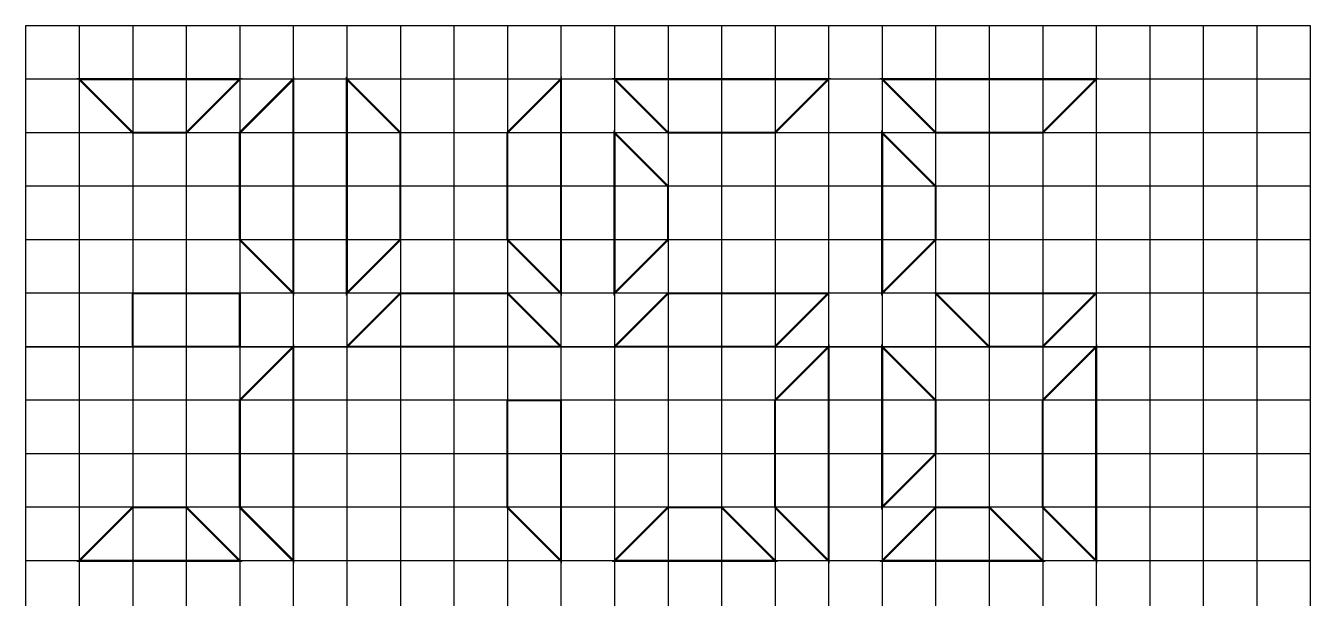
# Model space of a CAD drawing. Header units: metres. Extents: x 1550.1 to 1638.8, y 1292.3 to 1349.9.
# Drawn here: x 1550.09 to 1574.09, y 1339.22 to 1349.92 of the extents above; entities that cross this region are included whole.
import ezdxf

# ---------------------------------------------------------------- set-up
doc = ezdxf.new("R2010")
doc.units = ezdxf.units.M
doc.layers.add('DIGITOS', color=4, linetype='Continuous')
doc.layers.add('REJILLA', color=1, linetype='Continuous')

msp = doc.modelspace()

# ---------------------------------------------------------------- linework, layer by layer
at = {"layer": 'DIGITOS', "const_width": 0.04}
for points in [[(1551.095, 1348.919), (1554.095, 1348.919), (1553.095, 1347.919), (1552.095, 1347.919)], [(1555.095, 1348.919), (1554.095, 1347.919), (1554.095, 1345.919), (1555.095, 1344.919)], [(1556.095, 1348.919), (1556.095, 1344.919), (1557.095, 1345.919), (1557.095, 1347.919)], [(1559.095, 1347.919), (1560.095, 1348.919), (1560.095, 1344.919), (1559.095, 1345.919)], [(1561.095, 1348.919), (1562.095, 1347.919), (1564.095, 1347.919), (1565.095, 1348.919)], [(1566.095, 1348.919), (1567.095, 1347.919), (1569.095, 1347.919), (1570.095, 1348.919)], [(1561.095, 1344.919), (1562.095, 1345.919), (1562.095, 1346.919), (1561.095, 1347.919)], [(1566.095, 1347.919), (1567.095, 1346.919), (1567.095, 1345.919), (1566.095, 1344.919)], [(1554.095, 1344.919), (1552.095, 1344.919), (1552.095, 1343.919), (1554.095, 1343.919)], [(1561.095, 1343.919), (1562.095, 1344.919), (1565.095, 1344.919), (1564.095, 1343.919)], [(1570.095, 1344.919), (1569.095, 1343.919), (1568.095, 1343.919), (1567.095, 1344.919)], [(1555.095, 1343.919), (1554.095, 1342.919), (1554.095, 1340.919), (1555.095, 1339.919)], [(1565.095, 1343.919), (1564.095, 1342.919), (1564.095, 1340.919), (1565.095, 1339.919)], [(1570.095, 1339.919), (1569.095, 1340.919), (1569.095, 1342.919), (1570.095, 1343.919)], [(1559.095, 1342.919), (1560.095, 1342.919), (1560.095, 1339.919), (1559.095, 1340.919)], [(1554.095, 1339.919), (1553.095, 1340.919), (1552.095, 1340.919), (1551.095, 1339.919)], [(1564.095, 1339.919), (1563.095, 1340.919), (1562.095, 1340.919), (1561.095, 1339.919)], [(1566.095, 1339.919), (1567.095, 1340.919), (1568.095, 1340.919), (1569.095, 1339.919)]]:
    msp.add_lwpolyline(points, close=True, dxfattribs=at)
for points in [[(1560.095, 1343.919), (1559.095, 1344.919), (1557.095, 1344.919), (1556.095, 1343.919), (1560.095, 1343.919)], [(1566.095, 1343.919), (1567.095, 1342.919), (1567.095, 1341.919), (1566.095, 1340.919), (1566.095, 1343.919)]]:
    msp.add_lwpolyline(points, dxfattribs=at)
at = {"layer": 'REJILLA'}
for p, q in [((1550.095, 1349.919), (1551.095, 1349.919)), ((1550.095, 1348.919), (1550.095, 1349.919)), ((1551.095, 1349.919), (1551.095, 1348.919)), ((1551.095, 1349.919), (1552.095, 1349.919)), ((1552.095, 1349.919), (1552.095, 1348.919)), ((1552.095, 1349.919), (1553.095, 1349.919)), ((1553.095, 1349.919), (1553.095, 1348.919)), ((1553.095, 1349.919), (1554.095, 1349.919)), ((1554.095, 1349.919), (1554.095, 1348.919)), ((1554.095, 1349.919), (1555.095, 1349.919)), ((1555.095, 1349.919), (1555.095, 1348.919)), ((1555.095, 1349.919), (1556.095, 1349.919)), ((1556.095, 1349.919), (1556.095, 1348.919)), ((1556.095, 1349.919), (1557.095, 1349.919)), ((1557.095, 1349.919), (1557.095, 1348.919)), ((1557.095, 1349.919), (1558.095, 1349.919)), ((1558.095, 1349.919), (1558.095, 1348.919)), ((1558.095, 1349.919), (1559.095, 1349.919)), ((1559.095, 1349.919), (1559.095, 1348.919)), ((1559.095, 1349.919), (1560.095, 1349.919)), ((1560.095, 1349.919), (1560.095, 1348.919)), ((1560.095, 1349.919), (1561.095, 1349.919)), ((1561.095, 1349.919), (1561.095, 1348.919)), ((1561.095, 1349.919), (1562.095, 1349.919)), ((1562.095, 1349.919), (1562.095, 1348.919)), ((1562.095, 1349.919), (1563.095, 1349.919)), ((1563.095, 1349.919), (1563.095, 1348.919)), ((1563.095, 1349.919), (1564.095, 1349.919)), ((1564.095, 1349.919), (1564.095, 1348.919)), ((1564.095, 1349.919), (1565.095, 1349.919)), ((1565.095, 1349.919), (1565.095, 1348.919)), ((1565.095, 1349.919), (1566.095, 1349.919)), ((1566.095, 1349.919), (1566.095, 1348.919)), ((1566.095, 1349.919), (1567.095, 1349.919)), ((1567.095, 1349.919), (1567.095, 1348.919)), ((1567.095, 1349.919), (1568.095, 1349.919)), ((1568.095, 1349.919), (1568.095, 1348.919)), ((1568.095, 1349.919), (1569.095, 1349.919)), ((1569.095, 1349.919), (1569.095, 1348.919)), ((1569.095, 1349.919), (1570.095, 1349.919)), ((1570.095, 1349.919), (1570.095, 1348.919)), ((1570.095, 1349.919), (1571.095, 1349.919)), ((1571.095, 1349.919), (1571.095, 1348.919)), ((1571.095, 1349.919), (1572.095, 1349.919)), ((1572.095, 1349.919), (1572.095, 1348.919)), ((1572.095, 1349.919), (1573.095, 1349.919)), ((1573.095, 1349.919), (1573.095, 1348.919)), ((1573.095, 1349.919), (1574.095, 1349.919)), ((1574.095, 1349.919), (1574.095, 1348.919)), ((1551.095, 1348.919), (1550.095, 1348.919)), ((1550.095, 1347.919), (1550.095, 1348.919)), ((1552.095, 1348.919), (1551.095, 1348.919)), ((1551.095, 1348.919), (1551.095, 1347.919)), ((1553.095, 1348.919), (1552.095, 1348.919)), ((1552.095, 1348.919), (1552.095, 1347.919)), ((1554.095, 1348.919), (1553.095, 1348.919)), ((1553.095, 1348.919), (1553.095, 1347.919)), ((1555.095, 1348.919), (1554.095, 1348.919)), ((1554.095, 1348.919), (1554.095, 1347.919)), ((1556.095, 1348.919), (1555.095, 1348.919)), ((1555.095, 1348.919), (1555.095, 1347.919)), ((1557.095, 1348.919), (1556.095, 1348.919)), ((1556.095, 1348.919), (1556.095, 1347.919)), ((1558.095, 1348.919), (1557.095, 1348.919)), ((1557.095, 1348.919), (1557.095, 1347.919)), ((1559.095, 1348.919), (1558.095, 1348.919)), ((1558.095, 1348.919), (1558.095, 1347.919)), ((1560.095, 1348.919), (1559.095, 1348.919)), ((1559.095, 1348.919), (1559.095, 1347.919)), ((1561.095, 1348.919), (1560.095, 1348.919)), ((1560.095, 1348.919), (1560.095, 1347.919)), ((1562.095, 1348.919), (1561.095, 1348.919)), ((1561.095, 1348.919), (1561.095, 1347.919)), ((1563.095, 1348.919), (1562.095, 1348.919)), ((1562.095, 1348.919), (1562.095, 1347.919)), ((1564.095, 1348.919), (1563.095, 1348.919)), ((1563.095, 1348.919), (1563.095, 1347.919)), ((1565.095, 1348.919), (1564.095, 1348.919)), ((1564.095, 1348.919), (1564.095, 1347.919)), ((1566.095, 1348.919), (1565.095, 1348.919)), ((1565.095, 1348.919), (1565.095, 1347.919)), ((1567.095, 1348.919), (1566.095, 1348.919)), ((1566.095, 1348.919), (1566.095, 1347.919)), ((1568.095, 1348.919), (1567.095, 1348.919)), ((1567.095, 1348.919), (1567.095, 1347.919)), ((1569.095, 1348.919), (1568.095, 1348.919)), ((1568.095, 1348.919), (1568.095, 1347.919)), ((1570.095, 1348.919), (1569.095, 1348.919)), ((1569.095, 1348.919), (1569.095, 1347.919)), ((1571.095, 1348.919), (1570.095, 1348.919)), ((1570.095, 1348.919), (1570.095, 1347.919)), ((1572.095, 1348.919), (1571.095, 1348.919)), ((1571.095, 1348.919), (1571.095, 1347.919)), ((1573.095, 1348.919), (1572.095, 1348.919)), ((1572.095, 1348.919), (1572.095, 1347.919)), ((1574.095, 1348.919), (1573.095, 1348.919)), ((1573.095, 1348.919), (1573.095, 1347.919)), ((1574.095, 1348.919), (1574.095, 1347.919)), ((1551.095, 1347.919), (1550.095, 1347.919)), ((1550.095, 1346.919), (1550.095, 1347.919)), ((1552.095, 1347.919), (1551.095, 1347.919)), ((1551.095, 1347.919), (1551.095, 1346.919)), ((1553.095, 1347.919), (1552.095, 1347.919)), ((1552.095, 1347.919), (1552.095, 1346.919)), ((1554.095, 1347.919), (1553.095, 1347.919)), ((1553.095, 1347.919), (1553.095, 1346.919)), ((1555.095, 1347.919), (1554.095, 1347.919)), ((1554.095, 1347.919), (1554.095, 1346.919)), ((1556.095, 1347.919), (1555.095, 1347.919)), ((1555.095, 1347.919), (1555.095, 1346.919)), ((1557.095, 1347.919), (1556.095, 1347.919)), ((1556.095, 1347.919), (1556.095, 1346.919)), ((1558.095, 1347.919), (1557.095, 1347.919)), ((1557.095, 1347.919), (1557.095, 1346.919)), ((1559.095, 1347.919), (1558.095, 1347.919)), ((1558.095, 1347.919), (1558.095, 1346.919)), ((1560.095, 1347.919), (1559.095, 1347.919)), ((1559.095, 1347.919), (1559.095, 1346.919)), ((1561.095, 1347.919), (1560.095, 1347.919)), ((1560.095, 1347.919), (1560.095, 1346.919)), ((1562.095, 1347.919), (1561.095, 1347.919)), ((1561.095, 1347.919), (1561.095, 1346.919)), ((1563.095, 1347.919), (1562.095, 1347.919)), ((1562.095, 1347.919), (1562.095, 1346.919)), ((1564.095, 1347.919), (1563.095, 1347.919)), ((1563.095, 1347.919), (1563.095, 1346.919)), ((1565.095, 1347.919), (1564.095, 1347.919)), ((1564.095, 1347.919), (1564.095, 1346.919)), ((1566.095, 1347.919), (1565.095, 1347.919)), ((1565.095, 1347.919), (1565.095, 1346.919)), ((1567.095, 1347.919), (1566.095, 1347.919)), ((1566.095, 1347.919), (1566.095, 1346.919)), ((1568.095, 1347.919), (1567.095, 1347.919)), ((1567.095, 1347.919), (1567.095, 1346.919)), ((1569.095, 1347.919), (1568.095, 1347.919)), ((1568.095, 1347.919), (1568.095, 1346.919)), ((1570.095, 1347.919), (1569.095, 1347.919)), ((1569.095, 1347.919), (1569.095, 1346.919)), ((1571.095, 1347.919), (1570.095, 1347.919)), ((1570.095, 1347.919), (1570.095, 1346.919)), ((1572.095, 1347.919), (1571.095, 1347.919)), ((1571.095, 1347.919), (1571.095, 1346.919)), ((1573.095, 1347.919), (1572.095, 1347.919)), ((1572.095, 1347.919), (1572.095, 1346.919)), ((1574.095, 1347.919), (1573.095, 1347.919)), ((1573.095, 1347.919), (1573.095, 1346.919)), ((1574.095, 1347.919), (1574.095, 1346.919)), ((1551.095, 1346.919), (1550.095, 1346.919)), ((1550.095, 1345.919), (1550.095, 1346.919)), ((1552.095, 1346.919), (1551.095, 1346.919)), ((1551.095, 1346.919), (1551.095, 1345.919)), ((1553.095, 1346.919), (1552.095, 1346.919)), ((1552.095, 1346.919), (1552.095, 1345.919)), ((1554.095, 1346.919), (1553.095, 1346.919)), ((1553.095, 1346.919), (1553.095, 1345.919)), ((1555.095, 1346.919), (1554.095, 1346.919)), ((1554.095, 1346.919), (1554.095, 1345.919)), ((1556.095, 1346.919), (1555.095, 1346.919)), ((1555.095, 1346.919), (1555.095, 1345.919)), ((1557.095, 1346.919), (1556.095, 1346.919)), ((1556.095, 1346.919), (1556.095, 1345.919)), ((1558.095, 1346.919), (1557.095, 1346.919)), ((1557.095, 1346.919), (1557.095, 1345.919)), ((1559.095, 1346.919), (1558.095, 1346.919)), ((1558.095, 1346.919), (1558.095, 1345.919)), ((1560.095, 1346.919), (1559.095, 1346.919)), ((1559.095, 1346.919), (1559.095, 1345.919)), ((1561.095, 1346.919), (1560.095, 1346.919)), ((1560.095, 1346.919), (1560.095, 1345.919)), ((1562.095, 1346.919), (1561.095, 1346.919)), ((1561.095, 1346.919), (1561.095, 1345.919)), ((1563.095, 1346.919), (1562.095, 1346.919)), ((1562.095, 1346.919), (1562.095, 1345.919)), ((1564.095, 1346.919), (1563.095, 1346.919)), ((1563.095, 1346.919), (1563.095, 1345.919)), ((1565.095, 1346.919), (1564.095, 1346.919)), ((1564.095, 1346.919), (1564.095, 1345.919)), ((1566.095, 1346.919), (1565.095, 1346.919)), ((1565.095, 1346.919), (1565.095, 1345.919)), ((1567.095, 1346.919), (1566.095, 1346.919)), ((1566.095, 1346.919), (1566.095, 1345.919)), ((1568.095, 1346.919), (1567.095, 1346.919)), ((1567.095, 1346.919), (1567.095, 1345.919)), ((1569.095, 1346.919), (1568.095, 1346.919)), ((1568.095, 1346.919), (1568.095, 1345.919)), ((1570.095, 1346.919), (1569.095, 1346.919)), ((1569.095, 1346.919), (1569.095, 1345.919)), ((1571.095, 1346.919), (1570.095, 1346.919)), ((1570.095, 1346.919), (1570.095, 1345.919)), ((1572.095, 1346.919), (1571.095, 1346.919)), ((1571.095, 1346.919), (1571.095, 1345.919)), ((1573.095, 1346.919), (1572.095, 1346.919)), ((1572.095, 1346.919), (1572.095, 1345.919)), ((1574.095, 1346.919), (1573.095, 1346.919)), ((1573.095, 1346.919), (1573.095, 1345.919)), ((1574.095, 1346.919), (1574.095, 1345.919)), ((1551.095, 1345.919), (1550.095, 1345.919)), ((1550.095, 1344.919), (1550.095, 1345.919)), ((1552.095, 1345.919), (1551.095, 1345.919)), ((1551.095, 1345.919), (1551.095, 1344.919)), ((1553.095, 1345.919), (1552.095, 1345.919)), ((1552.095, 1345.919), (1552.095, 1344.919)), ((1554.095, 1345.919), (1553.095, 1345.919)), ((1553.095, 1345.919), (1553.095, 1344.919)), ((1555.095, 1345.919), (1554.095, 1345.919)), ((1554.095, 1345.919), (1554.095, 1344.919)), ((1556.095, 1345.919), (1555.095, 1345.919)), ((1555.095, 1345.919), (1555.095, 1344.919)), ((1557.095, 1345.919), (1556.095, 1345.919)), ((1556.095, 1345.919), (1556.095, 1344.919)), ((1558.095, 1345.919), (1557.095, 1345.919)), ((1557.095, 1345.919), (1557.095, 1344.919)), ((1559.095, 1345.919), (1558.095, 1345.919)), ((1558.095, 1345.919), (1558.095, 1344.919)), ((1560.095, 1345.919), (1559.095, 1345.919)), ((1559.095, 1345.919), (1559.095, 1344.919)), ((1561.095, 1345.919), (1560.095, 1345.919)), ((1560.095, 1345.919), (1560.095, 1344.919)), ((1562.095, 1345.919), (1561.095, 1345.919)), ((1561.095, 1345.919), (1561.095, 1344.919)), ((1563.095, 1345.919), (1562.095, 1345.919)), ((1562.095, 1345.919), (1562.095, 1344.919)), ((1564.095, 1345.919), (1563.095, 1345.919)), ((1563.095, 1345.919), (1563.095, 1344.919)), ((1565.095, 1345.919), (1564.095, 1345.919)), ((1564.095, 1345.919), (1564.095, 1344.919)), ((1566.095, 1345.919), (1565.095, 1345.919)), ((1565.095, 1345.919), (1565.095, 1344.919)), ((1567.095, 1345.919), (1566.095, 1345.919)), ((1566.095, 1345.919), (1566.095, 1344.919)), ((1568.095, 1345.919), (1567.095, 1345.919)), ((1567.095, 1345.919), (1567.095, 1344.919)), ((1569.095, 1345.919), (1568.095, 1345.919)), ((1568.095, 1345.919), (1568.095, 1344.919)), ((1570.095, 1345.919), (1569.095, 1345.919)), ((1569.095, 1345.919), (1569.095, 1344.919)), ((1571.095, 1345.919), (1570.095, 1345.919)), ((1570.095, 1345.919), (1570.095, 1344.919)), ((1572.095, 1345.919), (1571.095, 1345.919)), ((1571.095, 1345.919), (1571.095, 1344.919)), ((1573.095, 1345.919), (1572.095, 1345.919)), ((1572.095, 1345.919), (1572.095, 1344.919)), ((1574.095, 1345.919), (1573.095, 1345.919)), ((1573.095, 1345.919), (1573.095, 1344.919)), ((1574.095, 1345.919), (1574.095, 1344.919)), ((1551.095, 1344.919), (1550.095, 1344.919)), ((1550.095, 1343.919), (1550.095, 1344.919)), ((1552.095, 1344.919), (1551.095, 1344.919)), ((1551.095, 1344.919), (1551.095, 1343.919)), ((1553.095, 1344.919), (1552.095, 1344.919)), ((1552.095, 1344.919), (1552.095, 1343.919)), ((1554.095, 1344.919), (1553.095, 1344.919)), ((1553.095, 1344.919), (1553.095, 1343.919)), ((1555.095, 1344.919), (1554.095, 1344.919)), ((1554.095, 1344.919), (1554.095, 1343.919)), ((1556.095, 1344.919), (1555.095, 1344.919)), ((1555.095, 1344.919), (1555.095, 1343.919)), ((1557.095, 1344.919), (1556.095, 1344.919)), ((1556.095, 1344.919), (1556.095, 1343.919)), ((1558.095, 1344.919), (1557.095, 1344.919)), ((1557.095, 1344.919), (1557.095, 1343.919)), ((1559.095, 1344.919), (1558.095, 1344.919)), ((1558.095, 1344.919), (1558.095, 1343.919)), ((1560.095, 1344.919), (1559.095, 1344.919)), ((1559.095, 1344.919), (1559.095, 1343.919)), ((1561.095, 1344.919), (1560.095, 1344.919)), ((1560.095, 1344.919), (1560.095, 1343.919)), ((1562.095, 1344.919), (1561.095, 1344.919)), ((1561.095, 1344.919), (1561.095, 1343.919)), ((1563.095, 1344.919), (1562.095, 1344.919)), ((1562.095, 1344.919), (1562.095, 1343.919)), ((1564.095, 1344.919), (1563.095, 1344.919)), ((1563.095, 1344.919), (1563.095, 1343.919)), ((1565.095, 1344.919), (1564.095, 1344.919)), ((1564.095, 1344.919), (1564.095, 1343.919)), ((1566.095, 1344.919), (1565.095, 1344.919)), ((1565.095, 1344.919), (1565.095, 1343.919)), ((1567.095, 1344.919), (1566.095, 1344.919)), ((1566.095, 1344.919), (1566.095, 1343.919)), ((1568.095, 1344.919), (1567.095, 1344.919)), ((1567.095, 1344.919), (1567.095, 1343.919)), ((1569.095, 1344.919), (1568.095, 1344.919)), ((1568.095, 1344.919), (1568.095, 1343.919)), ((1570.095, 1344.919), (1569.095, 1344.919)), ((1569.095, 1344.919), (1569.095, 1343.919)), ((1571.095, 1344.919), (1570.095, 1344.919)), ((1570.095, 1344.919), (1570.095, 1343.919)), ((1572.095, 1344.919), (1571.095, 1344.919)), ((1571.095, 1344.919), (1571.095, 1343.919)), ((1573.095, 1344.919), (1572.095, 1344.919)), ((1572.095, 1344.919), (1572.095, 1343.919)), ((1574.095, 1344.919), (1573.095, 1344.919)), ((1573.095, 1344.919), (1573.095, 1343.919)), ((1574.095, 1344.919), (1574.095, 1343.919)), ((1551.095, 1343.919), (1550.095, 1343.919)), ((1550.095, 1343.919), (1551.095, 1343.919)), ((1550.095, 1342.919), (1550.095, 1343.919)), ((1552.095, 1343.919), (1551.095, 1343.919)), ((1551.095, 1343.919), (1551.095, 1342.919)), ((1551.095, 1343.919), (1552.095, 1343.919)), ((1553.095, 1343.919), (1552.095, 1343.919)), ((1552.095, 1343.919), (1552.095, 1342.919)), ((1552.095, 1343.919), (1553.095, 1343.919)), ((1554.095, 1343.919), (1553.095, 1343.919)), ((1553.095, 1343.919), (1553.095, 1342.919)), ((1553.095, 1343.919), (1554.095, 1343.919)), ((1555.095, 1343.919), (1554.095, 1343.919)), ((1554.095, 1343.919), (1554.095, 1342.919)), ((1554.095, 1343.919), (1555.095, 1343.919)), ((1556.095, 1343.919), (1555.095, 1343.919)), ((1555.095, 1343.919), (1555.095, 1342.919)), ((1555.095, 1343.919), (1556.095, 1343.919)), ((1557.095, 1343.919), (1556.095, 1343.919)), ((1556.095, 1343.919), (1556.095, 1342.919)), ((1556.095, 1343.919), (1557.095, 1343.919)), ((1558.095, 1343.919), (1557.095, 1343.919)), ((1557.095, 1343.919), (1557.095, 1342.919)), ((1557.095, 1343.919), (1558.095, 1343.919)), ((1559.095, 1343.919), (1558.095, 1343.919)), ((1558.095, 1343.919), (1558.095, 1342.919)), ((1558.095, 1343.919), (1559.095, 1343.919)), ((1560.095, 1343.919), (1559.095, 1343.919)), ((1559.095, 1343.919), (1559.095, 1342.919)), ((1559.095, 1343.919), (1560.095, 1343.919)), ((1561.095, 1343.919), (1560.095, 1343.919)), ((1560.095, 1343.919), (1560.095, 1342.919)), ((1560.095, 1343.919), (1561.095, 1343.919)), ((1562.095, 1343.919), (1561.095, 1343.919)), ((1561.095, 1343.919), (1561.095, 1342.919)), ((1561.095, 1343.919), (1562.095, 1343.919)), ((1563.095, 1343.919), (1562.095, 1343.919)), ((1562.095, 1343.919), (1562.095, 1342.919)), ((1562.095, 1343.919), (1563.095, 1343.919)), ((1564.095, 1343.919), (1563.095, 1343.919)), ((1563.095, 1343.919), (1563.095, 1342.919)), ((1563.095, 1343.919), (1564.095, 1343.919)), ((1565.095, 1343.919), (1564.095, 1343.919)), ((1564.095, 1343.919), (1564.095, 1342.919)), ((1564.095, 1343.919), (1565.095, 1343.919)), ((1566.095, 1343.919), (1565.095, 1343.919)), ((1565.095, 1343.919), (1565.095, 1342.919)), ((1565.095, 1343.919), (1566.095, 1343.919)), ((1567.095, 1343.919), (1566.095, 1343.919)), ((1566.095, 1343.919), (1566.095, 1342.919)), ((1566.095, 1343.919), (1567.095, 1343.919)), ((1568.095, 1343.919), (1567.095, 1343.919)), ((1567.095, 1343.919), (1567.095, 1342.919)), ((1567.095, 1343.919), (1568.095, 1343.919)), ((1569.095, 1343.919), (1568.095, 1343.919)), ((1568.095, 1343.919), (1568.095, 1342.919)), ((1568.095, 1343.919), (1569.095, 1343.919)), ((1570.095, 1343.919), (1569.095, 1343.919)), ((1569.095, 1343.919), (1569.095, 1342.919)), ((1569.095, 1343.919), (1570.095, 1343.919)), ((1571.095, 1343.919), (1570.095, 1343.919)), ((1570.095, 1343.919), (1570.095, 1342.919)), ((1570.095, 1343.919), (1571.095, 1343.919)), ((1572.095, 1343.919), (1571.095, 1343.919)), ((1571.095, 1343.919), (1571.095, 1342.919)), ((1571.095, 1343.919), (1572.095, 1343.919)), ((1573.095, 1343.919), (1572.095, 1343.919)), ((1572.095, 1343.919), (1572.095, 1342.919)), ((1572.095, 1343.919), (1573.095, 1343.919)), ((1574.095, 1343.919), (1573.095, 1343.919)), ((1573.095, 1343.919), (1573.095, 1342.919)), ((1573.095, 1343.919), (1574.095, 1343.919)), ((1574.095, 1343.919), (1574.095, 1342.919)), ((1551.095, 1342.919), (1550.095, 1342.919)), ((1550.095, 1341.919), (1550.095, 1342.919)), ((1552.095, 1342.919), (1551.095, 1342.919)), ((1551.095, 1342.919), (1551.095, 1341.919)), ((1553.095, 1342.919), (1552.095, 1342.919)), ((1552.095, 1342.919), (1552.095, 1341.919)), ((1554.095, 1342.919), (1553.095, 1342.919)), ((1553.095, 1342.919), (1553.095, 1341.919)), ((1555.095, 1342.919), (1554.095, 1342.919)), ((1554.095, 1342.919), (1554.095, 1341.919)), ((1556.095, 1342.919), (1555.095, 1342.919)), ((1555.095, 1342.919), (1555.095, 1341.919)), ((1557.095, 1342.919), (1556.095, 1342.919)), ((1556.095, 1342.919), (1556.095, 1341.919)), ((1558.095, 1342.919), (1557.095, 1342.919)), ((1557.095, 1342.919), (1557.095, 1341.919)), ((1559.095, 1342.919), (1558.095, 1342.919)), ((1558.095, 1342.919), (1558.095, 1341.919)), ((1560.095, 1342.919), (1559.095, 1342.919)), ((1559.095, 1342.919), (1559.095, 1341.919)), ((1561.095, 1342.919), (1560.095, 1342.919)), ((1560.095, 1342.919), (1560.095, 1341.919)), ((1562.095, 1342.919), (1561.095, 1342.919)), ((1561.095, 1342.919), (1561.095, 1341.919)), ((1563.095, 1342.919), (1562.095, 1342.919)), ((1562.095, 1342.919), (1562.095, 1341.919)), ((1564.095, 1342.919), (1563.095, 1342.919)), ((1563.095, 1342.919), (1563.095, 1341.919)), ((1565.095, 1342.919), (1564.095, 1342.919)), ((1564.095, 1342.919), (1564.095, 1341.919)), ((1566.095, 1342.919), (1565.095, 1342.919)), ((1565.095, 1342.919), (1565.095, 1341.919)), ((1567.095, 1342.919), (1566.095, 1342.919)), ((1566.095, 1342.919), (1566.095, 1341.919)), ((1568.095, 1342.919), (1567.095, 1342.919)), ((1567.095, 1342.919), (1567.095, 1341.919)), ((1569.095, 1342.919), (1568.095, 1342.919)), ((1568.095, 1342.919), (1568.095, 1341.919)), ((1570.095, 1342.919), (1569.095, 1342.919)), ((1569.095, 1342.919), (1569.095, 1341.919)), ((1571.095, 1342.919), (1570.095, 1342.919)), ((1570.095, 1342.919), (1570.095, 1341.919)), ((1572.095, 1342.919), (1571.095, 1342.919)), ((1571.095, 1342.919), (1571.095, 1341.919)), ((1573.095, 1342.919), (1572.095, 1342.919)), ((1572.095, 1342.919), (1572.095, 1341.919)), ((1574.095, 1342.919), (1573.095, 1342.919)), ((1573.095, 1342.919), (1573.095, 1341.919)), ((1574.095, 1342.919), (1574.095, 1341.919)), ((1551.095, 1341.919), (1550.095, 1341.919)), ((1550.095, 1340.919), (1550.095, 1341.919)), ((1552.095, 1341.919), (1551.095, 1341.919)), ((1551.095, 1341.919), (1551.095, 1340.919)), ((1553.095, 1341.919), (1552.095, 1341.919)), ((1552.095, 1341.919), (1552.095, 1340.919)), ((1554.095, 1341.919), (1553.095, 1341.919)), ((1553.095, 1341.919), (1553.095, 1340.919)), ((1555.095, 1341.919), (1554.095, 1341.919)), ((1554.095, 1341.919), (1554.095, 1340.919)), ((1556.095, 1341.919), (1555.095, 1341.919)), ((1555.095, 1341.919), (1555.095, 1340.919)), ((1557.095, 1341.919), (1556.095, 1341.919)), ((1556.095, 1341.919), (1556.095, 1340.919)), ((1558.095, 1341.919), (1557.095, 1341.919)), ((1557.095, 1341.919), (1557.095, 1340.919)), ((1559.095, 1341.919), (1558.095, 1341.919)), ((1558.095, 1341.919), (1558.095, 1340.919)), ((1560.095, 1341.919), (1559.095, 1341.919)), ((1559.095, 1341.919), (1559.095, 1340.919)), ((1561.095, 1341.919), (1560.095, 1341.919)), ((1560.095, 1341.919), (1560.095, 1340.919)), ((1562.095, 1341.919), (1561.095, 1341.919)), ((1561.095, 1341.919), (1561.095, 1340.919)), ((1563.095, 1341.919), (1562.095, 1341.919)), ((1562.095, 1341.919), (1562.095, 1340.919)), ((1564.095, 1341.919), (1563.095, 1341.919)), ((1563.095, 1341.919), (1563.095, 1340.919)), ((1565.095, 1341.919), (1564.095, 1341.919)), ((1564.095, 1341.919), (1564.095, 1340.919)), ((1566.095, 1341.919), (1565.095, 1341.919)), ((1565.095, 1341.919), (1565.095, 1340.919)), ((1567.095, 1341.919), (1566.095, 1341.919)), ((1566.095, 1341.919), (1566.095, 1340.919)), ((1568.095, 1341.919), (1567.095, 1341.919)), ((1567.095, 1341.919), (1567.095, 1340.919)), ((1569.095, 1341.919), (1568.095, 1341.919)), ((1568.095, 1341.919), (1568.095, 1340.919)), ((1570.095, 1341.919), (1569.095, 1341.919)), ((1569.095, 1341.919), (1569.095, 1340.919)), ((1571.095, 1341.919), (1570.095, 1341.919)), ((1570.095, 1341.919), (1570.095, 1340.919)), ((1572.095, 1341.919), (1571.095, 1341.919)), ((1571.095, 1341.919), (1571.095, 1340.919)), ((1573.095, 1341.919), (1572.095, 1341.919)), ((1572.095, 1341.919), (1572.095, 1340.919)), ((1574.095, 1341.919), (1573.095, 1341.919)), ((1573.095, 1341.919), (1573.095, 1340.919)), ((1574.095, 1341.919), (1574.095, 1340.919)), ((1551.095, 1340.919), (1550.095, 1340.919)), ((1550.095, 1339.919), (1550.095, 1340.919)), ((1552.095, 1340.919), (1551.095, 1340.919)), ((1551.095, 1340.919), (1551.095, 1339.919)), ((1553.095, 1340.919), (1552.095, 1340.919)), ((1552.095, 1340.919), (1552.095, 1339.919)), ((1554.095, 1340.919), (1553.095, 1340.919)), ((1553.095, 1340.919), (1553.095, 1339.919)), ((1555.095, 1340.919), (1554.095, 1340.919)), ((1554.095, 1340.919), (1554.095, 1339.919)), ((1556.095, 1340.919), (1555.095, 1340.919)), ((1555.095, 1340.919), (1555.095, 1339.919)), ((1557.095, 1340.919), (1556.095, 1340.919)), ((1556.095, 1340.919), (1556.095, 1339.919)), ((1558.095, 1340.919), (1557.095, 1340.919)), ((1557.095, 1340.919), (1557.095, 1339.919)), ((1559.095, 1340.919), (1558.095, 1340.919)), ((1558.095, 1340.919), (1558.095, 1339.919)), ((1560.095, 1340.919), (1559.095, 1340.919)), ((1559.095, 1340.919), (1559.095, 1339.919)), ((1561.095, 1340.919), (1560.095, 1340.919)), ((1560.095, 1340.919), (1560.095, 1339.919)), ((1562.095, 1340.919), (1561.095, 1340.919)), ((1561.095, 1340.919), (1561.095, 1339.919)), ((1563.095, 1340.919), (1562.095, 1340.919)), ((1562.095, 1340.919), (1562.095, 1339.919)), ((1564.095, 1340.919), (1563.095, 1340.919)), ((1563.095, 1340.919), (1563.095, 1339.919)), ((1565.095, 1340.919), (1564.095, 1340.919)), ((1564.095, 1340.919), (1564.095, 1339.919)), ((1566.095, 1340.919), (1565.095, 1340.919)), ((1565.095, 1340.919), (1565.095, 1339.919)), ((1567.095, 1340.919), (1566.095, 1340.919)), ((1566.095, 1340.919), (1566.095, 1339.919)), ((1568.095, 1340.919), (1567.095, 1340.919)), ((1567.095, 1340.919), (1567.095, 1339.919)), ((1569.095, 1340.919), (1568.095, 1340.919)), ((1568.095, 1340.919), (1568.095, 1339.919)), ((1570.095, 1340.919), (1569.095, 1340.919)), ((1569.095, 1340.919), (1569.095, 1339.919)), ((1571.095, 1340.919), (1570.095, 1340.919)), ((1570.095, 1340.919), (1570.095, 1339.919)), ((1572.095, 1340.919), (1571.095, 1340.919)), ((1571.095, 1340.919), (1571.095, 1339.919)), ((1573.095, 1340.919), (1572.095, 1340.919)), ((1572.095, 1340.919), (1572.095, 1339.919)), ((1574.095, 1340.919), (1573.095, 1340.919)), ((1573.095, 1340.919), (1573.095, 1339.919)), ((1574.095, 1340.919), (1574.095, 1339.919)), ((1551.095, 1339.919), (1550.095, 1339.919)), ((1550.095, 1338.919), (1550.095, 1339.919)), ((1552.095, 1339.919), (1551.095, 1339.919)), ((1551.095, 1339.919), (1551.095, 1338.919)), ((1553.095, 1339.919), (1552.095, 1339.919)), ((1552.095, 1339.919), (1552.095, 1338.919)), ((1554.095, 1339.919), (1553.095, 1339.919)), ((1553.095, 1339.919), (1553.095, 1338.919)), ((1555.095, 1339.919), (1554.095, 1339.919)), ((1554.095, 1339.919), (1554.095, 1338.919)), ((1556.095, 1339.919), (1555.095, 1339.919)), ((1555.095, 1339.919), (1555.095, 1338.919)), ((1557.095, 1339.919), (1556.095, 1339.919)), ((1556.095, 1339.919), (1556.095, 1338.919)), ((1558.095, 1339.919), (1557.095, 1339.919)), ((1557.095, 1339.919), (1557.095, 1338.919)), ((1559.095, 1339.919), (1558.095, 1339.919)), ((1558.095, 1339.919), (1558.095, 1338.919)), ((1560.095, 1339.919), (1559.095, 1339.919)), ((1559.095, 1339.919), (1559.095, 1338.919)), ((1561.095, 1339.919), (1560.095, 1339.919)), ((1560.095, 1339.919), (1560.095, 1338.919)), ((1562.095, 1339.919), (1561.095, 1339.919)), ((1561.095, 1339.919), (1561.095, 1338.919)), ((1563.095, 1339.919), (1562.095, 1339.919)), ((1562.095, 1339.919), (1562.095, 1338.919)), ((1564.095, 1339.919), (1563.095, 1339.919)), ((1563.095, 1339.919), (1563.095, 1338.919)), ((1565.095, 1339.919), (1564.095, 1339.919)), ((1564.095, 1339.919), (1564.095, 1338.919)), ((1566.095, 1339.919), (1565.095, 1339.919)), ((1565.095, 1339.919), (1565.095, 1338.919)), ((1567.095, 1339.919), (1566.095, 1339.919)), ((1566.095, 1339.919), (1566.095, 1338.919)), ((1568.095, 1339.919), (1567.095, 1339.919)), ((1567.095, 1339.919), (1567.095, 1338.919)), ((1569.095, 1339.919), (1568.095, 1339.919)), ((1568.095, 1339.919), (1568.095, 1338.919)), ((1570.095, 1339.919), (1569.095, 1339.919)), ((1569.095, 1339.919), (1569.095, 1338.919)), ((1571.095, 1339.919), (1570.095, 1339.919)), ((1570.095, 1339.919), (1570.095, 1338.919)), ((1572.095, 1339.919), (1571.095, 1339.919)), ((1571.095, 1339.919), (1571.095, 1338.919)), ((1573.095, 1339.919), (1572.095, 1339.919)), ((1572.095, 1339.919), (1572.095, 1338.919)), ((1574.095, 1339.919), (1573.095, 1339.919)), ((1573.095, 1339.919), (1573.095, 1338.919)), ((1574.095, 1339.919), (1574.095, 1338.919))]:
    msp.add_line(p, q, dxfattribs=at)

doc.saveas('drawing.dxf')
